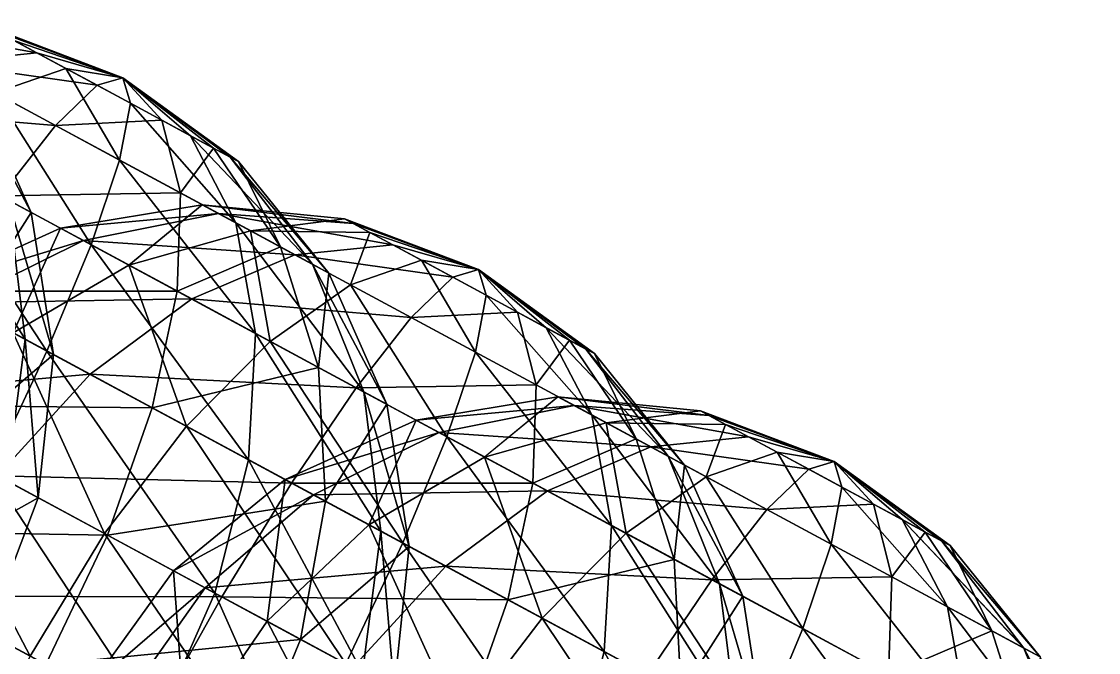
# Model space of a CAD drawing. Header units: metres. Extents: x -386 to 289, y -317 to 299.
# Drawn here: x -77.5 to -19.1, y -61.4 to -27.1 of the extents above; entities that cross this region are included whole.
import ezdxf

# ---------------------------------------------------------------- set-up
doc = ezdxf.new("R2010")
doc.units = ezdxf.units.M

msp = doc.modelspace()

# ---------------------------------------------------------------- linework, layer by layer
for points in [[(-76.70713, -28.835394, -384.2814), (-82.01326, -29.377811, -390.01587), (-86.166016, -27.137102, -383.84964), (-86.16592, -27.137003, -383.84955)], [(-76.70713, -28.835394, -384.2814), (-86.166016, -27.137102, -383.84964), (-78.85676, -27.675518, -381.0895), (-78.85666, -27.675419, -381.08942)], [(-72.05476, -30.184135, -378.12753), (-78.85676, -27.675518, -381.0895), (-79.31386, -27.428877, -377.10397), (-79.31376, -27.428778, -377.10388)], [(-72.05476, -30.184135, -378.12753), (-79.31386, -27.428877, -377.10397), (-77.95596, -28.16156, -373.3927), (-77.955864, -28.16146, -373.3926)], [(-72.05476, -30.184135, -378.12753), (-76.70713, -28.835394, -384.2814), (-78.85676, -27.675518, -381.0895), (-78.85666, -27.675419, -381.08942)], [(-77.95596, -28.16156, -373.3927), (-78.999146, -31.004139, -364.26184), (-75.146904, -29.677244, -370.9501), (-75.146805, -29.677145, -370.95)], [(-72.05476, -30.184135, -378.12753), (-77.95596, -28.16156, -373.3927), (-75.146904, -29.677244, -370.9501), (-75.146805, -29.677145, -370.95)], [(-73.44097, -30.597717, -385.82434), (-82.01326, -29.377811, -390.01587), (-76.70713, -28.835394, -384.2814), (-76.70703, -28.835295, -384.2813)], [(-72.05476, -30.184135, -378.12753), (-73.44097, -30.597717, -385.82434), (-76.70713, -28.835394, -384.2814), (-76.70703, -28.835295, -384.2813)], [(-76.70713, -28.835394, -384.2814), (-76.70713, -28.835394, -384.2814), (-73.44097, -30.597717, -385.82434), (-73.44087, -30.597618, -385.82425)], [(-75.70352, -32.782356, -392.99664), (-87.61156, -31.774426, -394.9402), (-82.01326, -29.377811, -390.01587), (-82.01316, -29.377712, -390.01578)], [(-73.44097, -30.597717, -385.82434), (-75.70352, -32.782356, -392.99664), (-82.01326, -29.377811, -390.01587), (-82.01316, -29.377712, -390.01578)], [(-82.01326, -29.377811, -390.01587), (-82.01326, -29.377811, -390.01587), (-75.70352, -32.782356, -392.99664), (-75.70342, -32.782257, -392.99655)], [(-75.146904, -29.677244, -370.9501), (-78.999146, -31.004139, -364.26184), (-72.22313, -34.66028, -363.25842), (-72.22303, -34.66018, -363.25833)], [(-75.146904, -29.677244, -370.9501), (-72.22313, -34.66028, -363.25842), (-71.63938, -31.569801, -370.43073), (-71.63928, -31.569702, -370.43063)], [(-72.05476, -30.184135, -378.12753), (-75.146904, -29.677244, -370.9501), (-71.63938, -31.569801, -370.43073), (-71.63928, -31.569702, -370.43063)], [(-81.0611, -29.891567, -204.1228), (-78.270485, -36.81459, -201.75262), (-77.02165, -37.488426, -212.64131), (-77.02155, -37.488327, -212.6412)], [(-81.0611, -29.891567, -204.1228), (-77.02165, -37.488426, -212.64131), (-80.17804, -30.368042, -211.82227), (-80.17794, -30.367943, -211.82216)], [(-80.17804, -30.368042, -211.82227), (-77.02165, -37.488426, -212.64131), (-80.7315, -35.486702, -222.7807), (-80.7314, -35.486603, -222.7806)], [(-72.05476, -30.184135, -378.12753), (-69.93344, -32.490273, -385.30493), (-73.44097, -30.597717, -385.82434), (-73.44087, -30.597618, -385.82425)], [(-72.05476, -30.184135, -378.12753), (-71.63938, -31.569801, -370.43073), (-68.37322, -33.332123, -371.97366), (-68.37312, -33.332024, -371.97357)], [(-72.05476, -30.184135, -378.12753), (-68.37322, -33.332123, -371.97366), (-66.2236, -34.492, -375.16556), (-66.2235, -34.4919, -375.16547)], [(-72.05476, -30.184135, -378.12753), (-66.2236, -34.492, -375.16556), (-65.766495, -34.73864, -379.1511), (-65.766396, -34.73854, -379.151)], [(-72.05476, -30.184135, -378.12753), (-65.766495, -34.73864, -379.1511), (-67.12439, -34.00596, -382.86237), (-67.12429, -34.00586, -382.86227)], [(-72.05476, -30.184135, -378.12753), (-67.12439, -34.00596, -382.86237), (-69.93344, -32.490273, -385.30493), (-69.93334, -32.490173, -385.30484)], [(-69.93344, -32.490273, -385.30493), (-75.70352, -32.782356, -392.99664), (-73.44097, -30.597717, -385.82434), (-73.44087, -30.597618, -385.82425)], [(-78.999146, -31.004139, -364.26184), (-83.34895, -34.0744, -358.5185), (-73.76622, -39.244965, -357.09946), (-73.76612, -39.244865, -357.09937)], [(-78.999146, -31.004139, -364.26184), (-73.76622, -39.244965, -357.09946), (-72.22313, -34.66028, -363.25842), (-72.22303, -34.66018, -363.25833)], [(-75.70352, -32.782356, -392.99664), (-78.68825, -36.58918, -399.1556), (-87.61156, -31.774426, -394.9402), (-87.61146, -31.774326, -394.9401)], [(-71.63938, -31.569801, -370.43073), (-72.22313, -34.66028, -363.25842), (-65.91339, -38.064827, -366.2392), (-65.91329, -38.064728, -366.2391)], [(-71.63938, -31.569801, -370.43073), (-65.91339, -38.064827, -366.2392), (-68.37322, -33.332123, -371.97366), (-68.37312, -33.332024, -371.97357)], [(-69.93344, -32.490273, -385.30493), (-68.927505, -36.4385, -391.99323), (-75.70352, -32.782356, -392.99664), (-75.70342, -32.782257, -392.99655)], [(-67.12439, -34.00596, -382.86237), (-68.927505, -36.4385, -391.99323), (-69.93344, -32.490273, -385.30493), (-69.93334, -32.490173, -385.30484)], [(-68.927505, -36.4385, -391.99323), (-78.68825, -36.58918, -399.1556), (-75.70352, -32.782356, -392.99664), (-75.70342, -32.782257, -392.99655)], [(-84.14337, -33.645752, -193.03226), (-84.53518, -40.494293, -189.25371), (-77.34239, -44.37531, -199.93393), (-77.34229, -44.37521, -199.93382)], [(-84.14337, -33.645752, -193.03226), (-77.34239, -44.37531, -199.93393), (-78.270485, -36.81459, -201.75262), (-78.270386, -36.81449, -201.75252)], [(-68.37322, -33.332123, -371.97366), (-65.91339, -38.064827, -366.2392), (-61.76064, -40.305534, -372.40543), (-61.76054, -40.305435, -372.40533)], [(-68.37322, -33.332123, -371.97366), (-61.76064, -40.305534, -372.40543), (-66.2236, -34.492, -375.16556), (-66.2235, -34.4919, -375.16547)], [(-83.34895, -34.0744, -358.5185), (-87.8999, -38.67879, -354.11145), (-76.1635, -45.01141, -352.3735), (-76.1634, -45.01131, -352.3734)], [(-83.34895, -34.0744, -358.5185), (-76.1635, -45.01141, -352.3735), (-73.76622, -39.244965, -357.09946), (-73.76612, -39.244865, -357.09937)], [(-67.12439, -34.00596, -382.86237), (-63.50084, -39.366573, -387.27454), (-68.927505, -36.4385, -391.99323), (-68.92741, -36.4384, -391.99313)], [(-65.766495, -34.73864, -379.1511), (-63.50084, -39.366573, -387.27454), (-67.12439, -34.00596, -382.86237), (-67.12429, -34.00586, -382.86227)], [(-72.22313, -34.66028, -363.25842), (-73.76622, -39.244965, -357.09946), (-64.84291, -44.059723, -361.31488), (-64.84281, -44.059624, -361.3148)], [(-72.22313, -34.66028, -363.25842), (-64.84291, -44.059723, -361.31488), (-65.91339, -38.064827, -366.2392), (-65.91329, -38.064728, -366.2391)], [(-66.2236, -34.492, -375.16556), (-61.76064, -40.305534, -372.40543), (-60.87758, -40.78201, -380.1049), (-60.87748, -40.78191, -380.1048)], [(-66.2236, -34.492, -375.16556), (-60.87758, -40.78201, -380.1049), (-65.766495, -34.73864, -379.1511), (-65.766396, -34.73854, -379.151)], [(-65.766495, -34.73864, -379.1511), (-60.87758, -40.78201, -380.1049), (-63.50084, -39.366573, -387.27454), (-63.50074, -39.366474, -387.27444)], [(-77.02165, -37.488426, -212.64131), (-80.356514, -42.74898, -225.68796), (-80.7315, -35.486702, -222.7807), (-80.7314, -35.486603, -222.7806)], [(-69.105515, -41.759747, -397.73657), (-82.19173, -41.758755, -403.88156), (-78.68825, -36.58918, -399.1556), (-78.68815, -36.58908, -399.15552)], [(-68.927505, -36.4385, -391.99323), (-69.105515, -41.759747, -397.73657), (-78.68825, -36.58918, -399.1556), (-78.68815, -36.58908, -399.15552)], [(-63.50084, -39.366573, -387.27454), (-69.105515, -41.759747, -397.73657), (-68.927505, -36.4385, -391.99323), (-68.92741, -36.4384, -391.99313)], [(-78.270485, -36.81459, -201.75262), (-77.34239, -44.37531, -199.93393), (-75.8129, -45.200584, -213.26979), (-75.8128, -45.200485, -213.26968)], [(-78.270485, -36.81459, -201.75262), (-75.8129, -45.200584, -213.26979), (-77.02165, -37.488426, -212.64131), (-77.02155, -37.488327, -212.6412)], [(-66.865555, -37.55107, -552.13226), (-75.432816, -38.34572, -543.6138), (-67.74861, -37.074596, -544.4328), (-67.74851, -37.074497, -544.4327)], [(-67.74861, -37.074596, -544.4328), (-75.432816, -38.34572, -543.6138), (-71.72296, -40.347443, -533.47437), (-71.72286, -40.347343, -533.47424)], [(-67.74861, -37.074596, -544.4328), (-71.72296, -40.347443, -533.47437), (-65.12536, -38.490032, -537.2632), (-65.12526, -38.489933, -537.26306)], [(-59.556293, -38.089485, -549.37213), (-66.865555, -37.55107, -552.13226), (-67.74861, -37.074596, -544.4328), (-67.74851, -37.074497, -544.4327)], [(-59.556293, -38.089485, -549.37213), (-67.74861, -37.074596, -544.4328), (-60.013397, -37.842842, -545.3866), (-60.013298, -37.842743, -545.3865)], [(-60.013397, -37.842842, -545.3866), (-67.74861, -37.074596, -544.4328), (-65.12536, -38.490032, -537.2632), (-65.12526, -38.489933, -537.26306)], [(-77.02165, -37.488426, -212.64131), (-75.8129, -45.200584, -213.26979), (-80.356514, -42.74898, -225.68796), (-80.356415, -42.748882, -225.68785)], [(-66.865555, -37.55107, -552.13226), (-74.18398, -39.019554, -554.50244), (-75.432816, -38.34572, -543.6138), (-75.43272, -38.34562, -543.61365)], [(-62.7128, -39.79178, -558.2985), (-74.18398, -39.019554, -554.50244), (-66.865555, -37.55107, -552.13226), (-66.865456, -37.550972, -552.13214)], [(-57.40667, -39.24936, -552.564), (-62.7128, -39.79178, -558.2985), (-66.865555, -37.55107, -552.13226), (-66.865456, -37.550972, -552.13214)], [(-57.40667, -39.24936, -552.564), (-66.865555, -37.55107, -552.13226), (-59.556293, -38.089485, -549.37213), (-59.556194, -38.089386, -549.372)], [(-60.013397, -37.842842, -545.3866), (-65.12536, -38.490032, -537.2632), (-58.655502, -38.575527, -541.6753), (-58.655403, -38.575428, -541.6752)], [(-52.754303, -40.598103, -546.41016), (-59.556293, -38.089485, -549.37213), (-60.013397, -37.842842, -545.3866), (-60.013298, -37.842743, -545.3865)], [(-52.754303, -40.598103, -546.41016), (-60.013397, -37.842842, -545.3866), (-58.655502, -38.575527, -541.6753), (-58.655403, -38.575428, -541.6752)], [(-74.18398, -39.019554, -554.50244), (-82.54233, -41.56958, -542.9853), (-75.432816, -38.34572, -543.6138), (-75.43272, -38.34562, -543.61365)], [(-75.432816, -38.34572, -543.6138), (-82.54233, -41.56958, -542.9853), (-77.99871, -44.021183, -530.5671), (-77.99861, -44.021084, -530.56696)], [(-75.432816, -38.34572, -543.6138), (-77.99871, -44.021183, -530.5671), (-71.72296, -40.347443, -533.47437), (-71.72286, -40.347343, -533.47424)], [(-65.12536, -38.490032, -537.2632), (-71.72296, -40.347443, -533.47437), (-64.04849, -44.48837, -526.8011), (-64.04839, -44.48827, -526.80096)], [(-65.91339, -38.064827, -366.2392), (-64.84291, -44.059723, -361.31488), (-58.970024, -47.228558, -370.03525), (-58.969925, -47.22846, -370.03516)], [(-65.91339, -38.064827, -366.2392), (-58.970024, -47.228558, -370.03525), (-61.76064, -40.305534, -372.40543), (-61.76054, -40.305435, -372.40533)], [(-65.12536, -38.490032, -537.2632), (-64.04849, -44.48837, -526.8011), (-59.698685, -41.418106, -532.54443), (-59.698586, -41.418007, -532.5443)], [(-58.655502, -38.575527, -541.6753), (-65.12536, -38.490032, -537.2632), (-59.698685, -41.418106, -532.54443), (-59.698586, -41.418007, -532.5443)], [(-52.754303, -40.598103, -546.41016), (-57.40667, -39.24936, -552.564), (-59.556293, -38.089485, -549.37213), (-59.556194, -38.089386, -549.372)], [(-87.8999, -38.67879, -354.11145), (-79.251595, -51.56665, -349.40265), (-76.1635, -45.01141, -352.3735), (-76.1634, -45.01131, -352.3734)], [(-74.18398, -39.019554, -554.50244), (-81.012825, -42.39485, -556.32117), (-82.54233, -41.56958, -542.9853), (-82.54223, -41.56948, -542.98517)], [(-68.3111, -42.188393, -563.2228), (-81.012825, -42.39485, -556.32117), (-74.18398, -39.019554, -554.50244), (-74.18388, -39.019455, -554.5023)], [(-62.7128, -39.79178, -558.2985), (-68.3111, -42.188393, -563.2228), (-74.18398, -39.019554, -554.50244), (-74.18388, -39.019455, -554.5023)], [(-58.655502, -38.575527, -541.6753), (-59.698685, -41.418106, -532.54443), (-55.846447, -40.09121, -539.2327), (-55.846348, -40.09111, -539.2326)], [(-52.754303, -40.598103, -546.41016), (-58.655502, -38.575527, -541.6753), (-55.846447, -40.09121, -539.2327), (-55.846348, -40.09111, -539.2326)], [(-73.76622, -39.244965, -357.09946), (-76.1635, -45.01141, -352.3735), (-65.23472, -50.90826, -357.53632), (-65.23462, -50.90816, -357.53622)], [(-73.76622, -39.244965, -357.09946), (-65.23472, -50.90826, -357.53632), (-64.84291, -44.059723, -361.31488), (-64.84281, -44.059624, -361.3148)], [(-63.50084, -39.366573, -387.27454), (-61.431038, -45.900665, -391.06332), (-69.105515, -41.759747, -397.73657), (-69.105415, -41.759647, -397.73648)], [(-60.87758, -40.78201, -380.1049), (-61.431038, -45.900665, -391.06332), (-63.50084, -39.366573, -387.27454), (-63.50074, -39.366474, -387.27444)], [(-54.14051, -41.011684, -554.107), (-62.7128, -39.79178, -558.2985), (-57.40667, -39.24936, -552.564), (-57.40657, -39.24926, -552.5639)], [(-52.754303, -40.598103, -546.41016), (-54.14051, -41.011684, -554.107), (-57.40667, -39.24936, -552.564), (-57.40657, -39.24926, -552.5639)], [(-57.40667, -39.24936, -552.564), (-57.40667, -39.24936, -552.564), (-54.14051, -41.011684, -554.107), (-54.14041, -41.011585, -554.1069)], [(-56.403065, -43.196327, -561.27924), (-68.3111, -42.188393, -563.2228), (-62.7128, -39.79178, -558.2985), (-62.7127, -39.79168, -558.2984)], [(-54.14051, -41.011684, -554.107), (-56.403065, -43.196327, -561.27924), (-62.7128, -39.79178, -558.2985), (-62.7127, -39.79168, -558.2984)], [(-62.7128, -39.79178, -558.2985), (-62.7128, -39.79178, -558.2985), (-56.403065, -43.196327, -561.27924), (-56.402966, -43.196228, -561.2791)], [(-61.76064, -40.305534, -372.40543), (-58.970024, -47.228558, -370.03525), (-57.721195, -47.902393, -380.92395), (-57.721096, -47.902294, -380.92386)], [(-61.76064, -40.305534, -372.40543), (-57.721195, -47.902393, -380.92395), (-60.87758, -40.78201, -380.1049), (-60.87748, -40.78191, -380.1048)], [(-55.846447, -40.09121, -539.2327), (-59.698685, -41.418106, -532.54443), (-52.92267, -45.07425, -531.5411), (-52.92257, -45.07415, -531.54095)], [(-55.846447, -40.09121, -539.2327), (-52.92267, -45.07425, -531.5411), (-52.33892, -41.98377, -538.7133), (-52.33882, -41.98367, -538.7132)], [(-52.754303, -40.598103, -546.41016), (-55.846447, -40.09121, -539.2327), (-52.33892, -41.98377, -538.7133), (-52.33882, -41.98367, -538.7132)], [(-84.53518, -40.494293, -189.25371), (-78.34009, -52.05848, -198.79065), (-77.34239, -44.37531, -199.93393), (-77.34229, -44.37521, -199.93382)], [(-71.72296, -40.347443, -533.47437), (-77.99871, -44.021183, -530.5671), (-68.59944, -49.09276, -522.39404), (-68.59934, -49.09266, -522.3939)], [(-71.72296, -40.347443, -533.47437), (-68.59944, -49.09276, -522.39404), (-64.04849, -44.48837, -526.8011), (-64.04839, -44.48827, -526.80096)], [(-60.87758, -40.78201, -380.1049), (-57.721195, -47.902393, -380.92395), (-61.431038, -45.900665, -391.06332), (-61.43094, -45.900566, -391.06323)], [(-52.754303, -40.598103, -546.41016), (-50.632984, -42.904243, -553.5876), (-54.14051, -41.011684, -554.107), (-54.14041, -41.011585, -554.1069)], [(-52.754303, -40.598103, -546.41016), (-52.33892, -41.98377, -538.7133), (-49.07276, -43.746094, -540.2563), (-49.072662, -43.745995, -540.25616)], [(-52.754303, -40.598103, -546.41016), (-49.07276, -43.746094, -540.2563), (-46.923138, -44.905968, -543.4482), (-46.92304, -44.90587, -543.44806)], [(-52.754303, -40.598103, -546.41016), (-46.923138, -44.905968, -543.4482), (-46.466034, -45.15261, -547.4337), (-46.465935, -45.15251, -547.4336)], [(-52.754303, -40.598103, -546.41016), (-46.466034, -45.15261, -547.4337), (-47.82393, -44.419926, -551.14496), (-47.82383, -44.419827, -551.14484)], [(-52.754303, -40.598103, -546.41016), (-47.82393, -44.419926, -551.14496), (-50.632984, -42.904243, -553.5876), (-50.632885, -42.904144, -553.58746)], [(-59.698685, -41.418106, -532.54443), (-64.04849, -44.48837, -526.8011), (-54.46576, -49.658928, -525.3821), (-54.46566, -49.65883, -525.38196)], [(-59.698685, -41.418106, -532.54443), (-54.46576, -49.658928, -525.3821), (-52.92267, -45.07425, -531.5411), (-52.92257, -45.07415, -531.54095)], [(-50.632984, -42.904243, -553.5876), (-56.403065, -43.196327, -561.27924), (-54.14051, -41.011684, -554.107), (-54.14041, -41.011585, -554.1069)], [(-70.45532, -48.091377, -402.14362), (-85.975204, -47.93879, -406.85242), (-82.19173, -41.758755, -403.88156), (-82.19163, -41.758656, -403.88147)], [(-69.105515, -41.759747, -397.73657), (-70.45532, -48.091377, -402.14362), (-82.19173, -41.758755, -403.88156), (-82.19163, -41.758656, -403.88147)], [(-61.431038, -45.900665, -391.06332), (-70.45532, -48.091377, -402.14362), (-69.105515, -41.759747, -397.73657), (-69.105415, -41.759647, -397.73648)], [(-52.33892, -41.98377, -538.7133), (-52.92267, -45.07425, -531.5411), (-46.612934, -48.478794, -534.5218), (-46.612835, -48.478695, -534.52167)], [(-52.33892, -41.98377, -538.7133), (-46.612934, -48.478794, -534.5218), (-49.07276, -43.746094, -540.2563), (-49.072662, -43.745995, -540.25616)], [(-73.82004, -46.27587, -567.00134), (-86.88673, -47.44696, -557.4644), (-81.012825, -42.39485, -556.32117), (-81.012726, -42.394753, -556.32104)], [(-68.3111, -42.188393, -563.2228), (-73.82004, -46.27587, -567.00134), (-81.012825, -42.39485, -556.32117), (-81.012726, -42.394753, -556.32104)], [(-59.387783, -47.00315, -567.43823), (-73.82004, -46.27587, -567.00134), (-68.3111, -42.188393, -563.2228), (-68.311, -42.188293, -563.22266)], [(-56.403065, -43.196327, -561.27924), (-59.387783, -47.00315, -567.43823), (-68.3111, -42.188393, -563.2228), (-68.311, -42.188293, -563.22266)], [(-68.3111, -42.188393, -563.2228), (-68.3111, -42.188393, -563.2228), (-59.387783, -47.00315, -567.43823), (-59.387684, -47.00305, -567.4381)], [(-75.8129, -45.200584, -213.26979), (-81.70189, -50.244545, -227.51553), (-80.356514, -42.74898, -225.68796), (-80.356415, -42.748882, -225.68785)], [(-49.62705, -46.852467, -560.2759), (-59.387783, -47.00315, -567.43823), (-56.403065, -43.196327, -561.27924), (-56.402966, -43.196228, -561.2791)], [(-50.632984, -42.904243, -553.5876), (-49.62705, -46.852467, -560.2759), (-56.403065, -43.196327, -561.27924), (-56.402966, -43.196228, -561.2791)], [(-47.82393, -44.419926, -551.14496), (-49.62705, -46.852467, -560.2759), (-50.632984, -42.904243, -553.5876), (-50.632885, -42.904144, -553.58746)], [(-49.07276, -43.746094, -540.2563), (-46.612934, -48.478794, -534.5218), (-42.46018, -50.7195, -540.68805), (-42.46008, -50.719402, -540.6879)], [(-49.07276, -43.746094, -540.2563), (-42.46018, -50.7195, -540.68805), (-46.923138, -44.905968, -543.4482), (-46.92304, -44.90587, -543.44806)], [(-77.99871, -44.021183, -530.5671), (-83.52492, -49.260895, -528.7395), (-73.04139, -54.9175, -519.6237), (-73.04129, -54.9174, -519.6236)], [(-77.34239, -44.37531, -199.93393), (-78.34009, -52.05848, -198.79065), (-76.63415, -52.978954, -213.66487), (-76.63405, -52.978855, -213.66476)], [(-77.99871, -44.021183, -530.5671), (-73.04139, -54.9175, -519.6237), (-68.59944, -49.09276, -522.39404), (-68.59934, -49.09266, -522.3939)], [(-77.34239, -44.37531, -199.93393), (-76.63415, -52.978954, -213.66487), (-75.8129, -45.200584, -213.26979), (-75.8128, -45.200485, -213.26968)], [(-64.84291, -44.059723, -361.31488), (-65.23472, -50.90826, -357.53632), (-58.041935, -54.789276, -368.21655), (-58.041836, -54.789177, -368.21646)], [(-64.84291, -44.059723, -361.31488), (-58.041935, -54.789276, -368.21655), (-58.970024, -47.228558, -370.03525), (-58.969925, -47.22846, -370.03516)], [(-64.04849, -44.48837, -526.8011), (-68.59944, -49.09276, -522.39404), (-56.863037, -55.425377, -520.6561), (-56.862938, -55.425278, -520.656)], [(-64.04849, -44.48837, -526.8011), (-56.863037, -55.425377, -520.6561), (-54.46576, -49.658928, -525.3821), (-54.46566, -49.65883, -525.38196)], [(-47.82393, -44.419926, -551.14496), (-44.20038, -49.78054, -555.5571), (-49.62705, -46.852467, -560.2759), (-49.62695, -46.852367, -560.27576)], [(-46.466034, -45.15261, -547.4337), (-44.20038, -49.78054, -555.5571), (-47.82393, -44.419926, -551.14496), (-47.82383, -44.419827, -551.14484)], [(-46.923138, -44.905968, -543.4482), (-42.46018, -50.7195, -540.68805), (-41.577118, -51.195976, -548.3875), (-41.57702, -51.195877, -548.3874)], [(-46.923138, -44.905968, -543.4482), (-41.577118, -51.195976, -548.3875), (-46.466034, -45.15261, -547.4337), (-46.465935, -45.15251, -547.4336)], [(-75.8129, -45.200584, -213.26979), (-76.63415, -52.978954, -213.66487), (-81.70189, -50.244545, -227.51553), (-81.70179, -50.244446, -227.51543)], [(-76.1635, -45.01141, -352.3735), (-79.251595, -51.56665, -349.40265), (-67.06213, -58.143734, -355.16104), (-67.062035, -58.143635, -355.16095)], [(-76.1635, -45.01141, -352.3735), (-67.06213, -58.143734, -355.16104), (-65.23472, -50.90826, -357.53632), (-65.23462, -50.90816, -357.53622)], [(-52.92267, -45.07425, -531.5411), (-54.46576, -49.658928, -525.3821), (-45.54245, -54.473686, -529.59753), (-45.54235, -54.473587, -529.5974)], [(-52.92267, -45.07425, -531.5411), (-45.54245, -54.473686, -529.59753), (-46.612934, -48.478794, -534.5218), (-46.612835, -48.478695, -534.52167)], [(-46.466034, -45.15261, -547.4337), (-41.577118, -51.195976, -548.3875), (-44.20038, -49.78054, -555.5571), (-44.20028, -49.78044, -555.557)], [(-61.431038, -45.900665, -391.06332), (-61.056053, -53.16295, -393.97058), (-70.45532, -48.091377, -402.14362), (-70.45522, -48.091278, -402.14352)], [(-57.721195, -47.902393, -380.92395), (-61.056053, -53.16295, -393.97058), (-61.431038, -45.900665, -391.06332), (-61.43094, -45.900566, -391.06323)], [(-73.82004, -46.27587, -567.00134), (-78.86421, -51.775673, -569.37665), (-86.88673, -47.44696, -557.4644), (-86.88663, -47.44686, -557.4643)], [(-62.891262, -52.17272, -572.1642), (-78.86421, -51.775673, -569.37665), (-73.82004, -46.27587, -567.00134), (-73.81994, -46.275772, -567.0012)], [(-59.387783, -47.00315, -567.43823), (-62.891262, -52.17272, -572.1642), (-73.82004, -46.27587, -567.00134), (-73.81994, -46.275772, -567.0012)], [(-73.82004, -46.27587, -567.00134), (-73.82004, -46.27587, -567.00134), (-62.891262, -52.17272, -572.1642), (-62.891163, -52.172623, -572.16406)], [(-49.805054, -52.173714, -566.0192), (-62.891262, -52.17272, -572.1642), (-59.387783, -47.00315, -567.43823), (-59.387684, -47.00305, -567.4381)], [(-49.62705, -46.852467, -560.2759), (-49.805054, -52.173714, -566.0192), (-59.387783, -47.00315, -567.43823), (-59.387684, -47.00305, -567.4381)], [(-58.970024, -47.228558, -370.03525), (-58.041935, -54.789276, -368.21655), (-56.512436, -55.61455, -381.55243), (-56.512337, -55.614452, -381.55234)], [(-58.970024, -47.228558, -370.03525), (-56.512436, -55.61455, -381.55243), (-57.721195, -47.902393, -380.92395), (-57.721096, -47.902294, -380.92386)], [(-44.20038, -49.78054, -555.5571), (-49.805054, -52.173714, -566.0192), (-49.62705, -46.852467, -560.2759), (-49.62695, -46.852367, -560.27576)], [(-57.721195, -47.902393, -380.92395), (-56.512436, -55.61455, -381.55243), (-61.056053, -53.16295, -393.97058), (-61.055954, -53.16285, -393.9705)], [(-47.565094, -47.965042, -720.41486), (-56.13235, -48.75969, -711.89636), (-48.448154, -47.488567, -712.7154), (-48.448055, -47.48847, -712.7153)], [(-48.448154, -47.488567, -712.7154), (-56.13235, -48.75969, -711.89636), (-52.422504, -50.761414, -701.75696), (-52.422405, -50.761314, -701.75684)], [(-48.448154, -47.488567, -712.7154), (-52.422504, -50.761414, -701.75696), (-45.824894, -48.904003, -705.5458), (-45.824795, -48.903904, -705.54565)], [(-40.255833, -48.503456, -717.6547), (-47.565094, -47.965042, -720.41486), (-48.448154, -47.488567, -712.7154), (-48.448055, -47.48847, -712.7153)], [(-40.255833, -48.503456, -717.6547), (-48.448154, -47.488567, -712.7154), (-40.712936, -48.256813, -713.6692), (-40.712837, -48.256714, -713.66907)], [(-40.712936, -48.256813, -713.6692), (-48.448154, -47.488567, -712.7154), (-45.824894, -48.904003, -705.5458), (-45.824795, -48.903904, -705.54565)], [(-72.88496, -55.001907, -404.914), (-89.78085, -54.70811, -407.86572), (-85.975204, -47.93879, -406.85242), (-85.975105, -47.93869, -406.85233)], [(-70.45532, -48.091377, -402.14362), (-72.88496, -55.001907, -404.914), (-85.975204, -47.93879, -406.85242), (-85.975105, -47.93869, -406.85233)], [(-61.056053, -53.16295, -393.97058), (-72.88496, -55.001907, -404.914), (-70.45532, -48.091377, -402.14362), (-70.45522, -48.091278, -402.14352)], [(-47.565094, -47.965042, -720.41486), (-54.88352, -49.433525, -722.78503), (-56.13235, -48.75969, -711.89636), (-56.13225, -48.75959, -711.89624)], [(-43.41234, -50.20575, -726.5811), (-54.88352, -49.433525, -722.78503), (-47.565094, -47.965042, -720.41486), (-47.564995, -47.964943, -720.41473)], [(-38.10621, -49.66333, -720.8466), (-43.41234, -50.20575, -726.5811), (-47.565094, -47.965042, -720.41486), (-47.564995, -47.964943, -720.41473)], [(-38.10621, -49.66333, -720.8466), (-47.565094, -47.965042, -720.41486), (-40.255833, -48.503456, -717.6547), (-40.255733, -48.503357, -717.6546)], [(-46.612934, -48.478794, -534.5218), (-45.54245, -54.473686, -529.59753), (-39.669563, -57.642525, -538.3179), (-39.669464, -57.642426, -538.31775)], [(-46.612934, -48.478794, -534.5218), (-39.669563, -57.642525, -538.3179), (-42.46018, -50.7195, -540.68805), (-42.46008, -50.719402, -540.6879)], [(-40.712936, -48.256813, -713.6692), (-45.824894, -48.904003, -705.5458), (-39.35504, -48.9895, -709.9579), (-39.354942, -48.9894, -709.95776)], [(-33.453842, -51.012074, -714.69275), (-40.255833, -48.503456, -717.6547), (-40.712936, -48.256813, -713.6692), (-40.712837, -48.256714, -713.66907)], [(-33.453842, -51.012074, -714.69275), (-40.712936, -48.256813, -713.6692), (-39.35504, -48.9895, -709.9579), (-39.354942, -48.9894, -709.95776)], [(-54.88352, -49.433525, -722.78503), (-63.241867, -51.98355, -711.2679), (-56.13235, -48.75969, -711.89636), (-56.13225, -48.75959, -711.89624)], [(-56.13235, -48.75969, -711.89636), (-63.241867, -51.98355, -711.2679), (-58.69825, -54.435154, -698.8497), (-58.69815, -54.435055, -698.84955)], [(-56.13235, -48.75969, -711.89636), (-58.69825, -54.435154, -698.8497), (-52.422504, -50.761414, -701.75696), (-52.422405, -50.761314, -701.75684)], [(-45.824894, -48.904003, -705.5458), (-52.422504, -50.761414, -701.75696), (-44.748028, -54.90234, -695.0837), (-44.74793, -54.90224, -695.08356)], [(-45.824894, -48.904003, -705.5458), (-44.748028, -54.90234, -695.0837), (-40.398224, -51.832077, -700.827), (-40.398125, -51.831978, -700.8269)], [(-39.35504, -48.9895, -709.9579), (-45.824894, -48.904003, -705.5458), (-40.398224, -51.832077, -700.827), (-40.398125, -51.831978, -700.8269)], [(-39.35504, -48.9895, -709.9579), (-40.398224, -51.832077, -700.827), (-36.545986, -50.50518, -707.5153), (-36.545887, -50.50508, -707.5152)], [(-33.453842, -51.012074, -714.69275), (-38.10621, -49.66333, -720.8466), (-40.255833, -48.503456, -717.6547), (-40.255733, -48.503357, -717.6546)], [(-33.453842, -51.012074, -714.69275), (-39.35504, -48.9895, -709.9579), (-36.545986, -50.50518, -707.5153), (-36.545887, -50.50508, -707.5152)], [(-83.52492, -49.260895, -528.7395), (-87.92497, -55.70949, -528.11615), (-77.071625, -61.56564, -518.6788), (-77.071526, -61.56554, -518.67865)], [(-83.52492, -49.260895, -528.7395), (-77.071625, -61.56564, -518.6788), (-73.04139, -54.9175, -519.6237), (-73.04129, -54.9174, -519.6236)], [(-68.59944, -49.09276, -522.39404), (-73.04139, -54.9175, -519.6237), (-59.951138, -61.980618, -517.68524), (-59.95104, -61.98052, -517.6851)], [(-68.59944, -49.09276, -522.39404), (-59.951138, -61.980618, -517.68524), (-56.863037, -55.425377, -520.6561), (-56.862938, -55.425278, -520.656)], [(-54.88352, -49.433525, -722.78503), (-61.712368, -52.808823, -724.60376), (-63.241867, -51.98355, -711.2679), (-63.241768, -51.98345, -711.26776)], [(-49.01063, -52.602364, -731.5054), (-61.712368, -52.808823, -724.60376), (-54.88352, -49.433525, -722.78503), (-54.88342, -49.433426, -722.7849)], [(-43.41234, -50.20575, -726.5811), (-49.01063, -52.602364, -731.5054), (-54.88352, -49.433525, -722.78503), (-54.88342, -49.433426, -722.7849)], [(-54.46576, -49.658928, -525.3821), (-56.863037, -55.425377, -520.6561), (-45.934258, -61.322227, -525.819), (-45.93416, -61.32213, -525.81885)], [(-54.46576, -49.658928, -525.3821), (-45.934258, -61.322227, -525.819), (-45.54245, -54.473686, -529.59753), (-45.54235, -54.473587, -529.5974)], [(-44.20038, -49.78054, -555.5571), (-42.130577, -56.314636, -559.34595), (-49.805054, -52.173714, -566.0192), (-49.804955, -52.173615, -566.0191)], [(-37.102604, -53.6103, -729.5618), (-49.01063, -52.602364, -731.5054), (-43.41234, -50.20575, -726.5811), (-43.41224, -50.20565, -726.581)], [(-41.577118, -51.195976, -548.3875), (-42.130577, -56.314636, -559.34595), (-44.20038, -49.78054, -555.5571), (-44.20028, -49.78044, -555.557)], [(-34.84005, -51.425655, -722.3896), (-43.41234, -50.20575, -726.5811), (-38.10621, -49.66333, -720.8466), (-38.10611, -49.66323, -720.8465)], [(-34.84005, -51.425655, -722.3896), (-37.102604, -53.6103, -729.5618), (-43.41234, -50.20575, -726.5811), (-43.41224, -50.20565, -726.581)], [(-43.41234, -50.20575, -726.5811), (-43.41234, -50.20575, -726.5811), (-37.102604, -53.6103, -729.5618), (-37.102505, -53.6102, -729.5617)], [(-33.453842, -51.012074, -714.69275), (-34.84005, -51.425655, -722.3896), (-38.10621, -49.66333, -720.8466), (-38.10611, -49.66323, -720.8465)], [(-38.10621, -49.66333, -720.8466), (-38.10621, -49.66333, -720.8466), (-34.84005, -51.425655, -722.3896), (-34.83995, -51.425556, -722.38947)], [(-76.63415, -52.978954, -213.66487), (-84.67595, -57.462574, -228.13889), (-81.70189, -50.244545, -227.51553), (-81.70179, -50.244446, -227.51543)], [(-52.422504, -50.761414, -701.75696), (-58.69825, -54.435154, -698.8497), (-49.298977, -59.50673, -690.67664), (-49.298878, -59.50663, -690.6765)], [(-52.422504, -50.761414, -701.75696), (-49.298977, -59.50673, -690.67664), (-44.748028, -54.90234, -695.0837), (-44.74793, -54.90224, -695.08356)], [(-42.46018, -50.7195, -540.68805), (-39.669563, -57.642525, -538.3179), (-38.420734, -58.31636, -549.20654), (-38.420635, -58.31626, -549.2064)], [(-42.46018, -50.7195, -540.68805), (-38.420734, -58.31636, -549.20654), (-41.577118, -51.195976, -548.3875), (-41.57702, -51.195877, -548.3874)], [(-36.545986, -50.50518, -707.5153), (-40.398224, -51.832077, -700.827), (-33.622208, -55.48822, -699.82367), (-33.62211, -55.48812, -699.82355)], [(-36.545986, -50.50518, -707.5153), (-33.622208, -55.48822, -699.82367), (-33.03846, -52.39774, -706.9959), (-33.03836, -52.39764, -706.9958)], [(-33.453842, -51.012074, -714.69275), (-36.545986, -50.50518, -707.5153), (-33.03846, -52.39774, -706.9959), (-33.03836, -52.39764, -706.9958)], [(-65.23472, -50.90826, -357.53632), (-67.06213, -58.143734, -355.16104), (-59.039623, -62.472446, -367.07327), (-59.039524, -62.472347, -367.07318)], [(-65.23472, -50.90826, -357.53632), (-59.039623, -62.472446, -367.07327), (-58.041935, -54.789276, -368.21655), (-58.041836, -54.789177, -368.21646)], [(-41.577118, -51.195976, -548.3875), (-38.420734, -58.31636, -549.20654), (-42.130577, -56.314636, -559.34595), (-42.130478, -56.314537, -559.3458)], [(-33.453842, -51.012074, -714.69275), (-31.332523, -53.318214, -721.8702), (-34.84005, -51.425655, -722.3896), (-34.83995, -51.425556, -722.38947)], [(-33.453842, -51.012074, -714.69275), (-33.03846, -52.39774, -706.9959), (-29.772303, -54.160065, -708.5389), (-29.772203, -54.159966, -708.53876)], [(-33.453842, -51.012074, -714.69275), (-29.772303, -54.160065, -708.5389), (-27.622677, -55.31994, -711.7308), (-27.622578, -55.31984, -711.73065)], [(-33.453842, -51.012074, -714.69275), (-27.622677, -55.31994, -711.7308), (-27.165573, -55.56658, -715.7163), (-27.165474, -55.566483, -715.7162)], [(-33.453842, -51.012074, -714.69275), (-27.165573, -55.56658, -715.7163), (-28.52347, -54.833897, -719.42755), (-28.52337, -54.833797, -719.4274)], [(-33.453842, -51.012074, -714.69275), (-28.52347, -54.833897, -719.42755), (-31.332523, -53.318214, -721.8702), (-31.332424, -53.318115, -721.87006)], [(-66.67474, -58.352757, -575.1351), (-83.09986, -58.31298, -570.1868), (-78.86421, -51.775673, -569.37665), (-78.86411, -51.775574, -569.3765)], [(-79.251595, -51.56665, -349.40265), (-82.82006, -58.463955, -348.38934), (-70.2006, -65.27305, -354.35086), (-70.2005, -65.27295, -354.35077)], [(-79.251595, -51.56665, -349.40265), (-70.2006, -65.27305, -354.35086), (-67.06213, -58.143734, -355.16104), (-67.062035, -58.143635, -355.16095)], [(-62.891262, -52.17272, -572.1642), (-66.67474, -58.352757, -575.1351), (-78.86421, -51.775673, -569.37665), (-78.86411, -51.775574, -569.3765)], [(-78.86421, -51.775673, -569.37665), (-78.86421, -51.775673, -569.37665), (-66.67474, -58.352757, -575.1351), (-66.674644, -58.352657, -575.13495)], [(-61.712368, -52.808823, -724.60376), (-69.292206, -56.940456, -710.8728), (-63.241867, -51.98355, -711.2679), (-63.241768, -51.98345, -711.26776)], [(-63.241867, -51.98355, -711.2679), (-69.292206, -56.940456, -710.8728), (-64.22446, -59.674866, -697.0221), (-64.22436, -59.674767, -697.022)], [(-63.241867, -51.98355, -711.2679), (-64.22446, -59.674866, -697.0221), (-58.69825, -54.435154, -698.8497), (-58.69815, -54.435055, -698.84955)], [(-40.398224, -51.832077, -700.827), (-44.748028, -54.90234, -695.0837), (-35.1653, -60.0729, -693.6647), (-35.1652, -60.0728, -693.66455)], [(-40.398224, -51.832077, -700.827), (-35.1653, -60.0729, -693.6647), (-33.622208, -55.48822, -699.82367), (-33.62211, -55.48812, -699.82355)], [(-31.332523, -53.318214, -721.8702), (-37.102604, -53.6103, -729.5618), (-34.84005, -51.425655, -722.3896), (-34.83995, -51.425556, -722.38947)], [(-78.34009, -52.05848, -198.79065), (-79.42943, -60.29344, -213.79962), (-76.63415, -52.978954, -213.66487), (-76.63405, -52.978855, -213.66476)], [(-51.15486, -58.505344, -570.4263), (-66.67474, -58.352757, -575.1351), (-62.891262, -52.17272, -572.1642), (-62.891163, -52.172623, -572.16406)], [(-49.805054, -52.173714, -566.0192), (-51.15486, -58.505344, -570.4263), (-62.891262, -52.17272, -572.1642), (-62.891163, -52.172623, -572.16406)], [(-42.130577, -56.314636, -559.34595), (-51.15486, -58.505344, -570.4263), (-49.805054, -52.173714, -566.0192), (-49.804955, -52.173615, -566.0191)], [(-33.03846, -52.39774, -706.9959), (-33.622208, -55.48822, -699.82367), (-27.312473, -58.892765, -702.8044), (-27.312374, -58.892666, -702.80426)], [(-33.03846, -52.39774, -706.9959), (-27.312473, -58.892765, -702.8044), (-29.772303, -54.160065, -708.5389), (-29.772203, -54.159966, -708.53876)], [(-76.63415, -52.978954, -213.66487), (-79.42943, -60.29344, -213.79962), (-84.67595, -57.462574, -228.13889), (-84.67585, -57.462475, -228.13878)], [(-61.056053, -53.16295, -393.97058), (-62.40143, -60.658512, -395.79816), (-72.88496, -55.001907, -404.914), (-72.88486, -55.00181, -404.9139)], [(-61.712368, -52.808823, -724.60376), (-67.586266, -57.86093, -725.747), (-69.292206, -56.940456, -710.8728), (-69.29211, -56.940357, -710.8727)], [(-54.51958, -56.689842, -735.28394), (-67.586266, -57.86093, -725.747), (-61.712368, -52.808823, -724.60376), (-61.71227, -52.808723, -724.60364)], [(-56.512436, -55.61455, -381.55243), (-62.40143, -60.658512, -395.79816), (-61.056053, -53.16295, -393.97058), (-61.055954, -53.16285, -393.9705)], [(-49.01063, -52.602364, -731.5054), (-54.51958, -56.689842, -735.28394), (-61.712368, -52.808823, -724.60376), (-61.71227, -52.808723, -724.60364)], [(-40.087322, -57.41712, -735.7208), (-54.51958, -56.689842, -735.28394), (-49.01063, -52.602364, -731.5054), (-49.010532, -52.602264, -731.50525)], [(-37.102604, -53.6103, -729.5618), (-40.087322, -57.41712, -735.7208), (-49.01063, -52.602364, -731.5054), (-49.010532, -52.602264, -731.50525)], [(-49.01063, -52.602364, -731.5054), (-49.01063, -52.602364, -731.5054), (-40.087322, -57.41712, -735.7208), (-40.087223, -57.417023, -735.7207)], [(-30.326588, -57.266438, -728.5585), (-40.087322, -57.41712, -735.7208), (-37.102604, -53.6103, -729.5618), (-37.102505, -53.6102, -729.5617)], [(-31.332523, -53.318214, -721.8702), (-30.326588, -57.266438, -728.5585), (-37.102604, -53.6103, -729.5618), (-37.102505, -53.6102, -729.5617)], [(-28.52347, -54.833897, -719.42755), (-30.326588, -57.266438, -728.5585), (-31.332523, -53.318214, -721.8702), (-31.332424, -53.318115, -721.87006)], [(-29.772303, -54.160065, -708.5389), (-27.312473, -58.892765, -702.8044), (-23.159718, -61.133472, -708.97064), (-23.159618, -61.133373, -708.9705)], [(-29.772303, -54.160065, -708.5389), (-23.159718, -61.133472, -708.97064), (-27.622677, -55.31994, -711.7308), (-27.622578, -55.31984, -711.73065)], [(-76.22883, -62.020393, -405.85892), (-93.34932, -61.605415, -406.85242), (-89.78085, -54.70811, -407.86572), (-89.780754, -54.70801, -407.86563)], [(-72.88496, -55.001907, -404.914), (-76.22883, -62.020393, -405.85892), (-89.78085, -54.70811, -407.86572), (-89.780754, -54.70801, -407.86563)], [(-58.69825, -54.435154, -698.8497), (-64.22446, -59.674866, -697.0221), (-53.74093, -65.33147, -687.9063), (-53.74083, -65.33137, -687.9062)], [(-58.041935, -54.789276, -368.21655), (-59.039623, -62.472446, -367.07327), (-57.333687, -63.39292, -381.9475), (-57.333588, -63.392822, -381.94742)], [(-58.69825, -54.435154, -698.8497), (-53.74093, -65.33147, -687.9063), (-49.298977, -59.50673, -690.67664), (-49.298878, -59.50663, -690.6765)], [(-58.041935, -54.789276, -368.21655), (-57.333687, -63.39292, -381.9475), (-56.512436, -55.61455, -381.55243), (-56.512337, -55.614452, -381.55234)], [(-44.748028, -54.90234, -695.0837), (-49.298977, -59.50673, -690.67664), (-37.562576, -65.83935, -688.9387), (-37.562477, -65.83925, -688.9386)], [(-45.54245, -54.473686, -529.59753), (-45.934258, -61.322227, -525.819), (-38.741474, -65.20325, -536.49915), (-38.741375, -65.20315, -536.499)], [(-45.54245, -54.473686, -529.59753), (-38.741474, -65.20325, -536.49915), (-39.669563, -57.642525, -538.3179), (-39.669464, -57.642426, -538.31775)], [(-44.748028, -54.90234, -695.0837), (-37.562576, -65.83935, -688.9387), (-35.1653, -60.0729, -693.6647), (-35.1652, -60.0728, -693.66455)], [(-28.52347, -54.833897, -719.42755), (-24.899918, -60.19451, -723.8397), (-30.326588, -57.266438, -728.5585), (-30.326488, -57.26634, -728.55835)], [(-27.165573, -55.56658, -715.7163), (-24.899918, -60.19451, -723.8397), (-28.52347, -54.833897, -719.42755), (-28.52337, -54.833797, -719.4274)], [(-73.04139, -54.9175, -519.6237), (-77.071625, -61.56564, -518.6788), (-63.5196, -68.87792, -516.67194), (-63.5195, -68.87782, -516.6718)], [(-62.40143, -60.658512, -395.79816), (-76.22883, -62.020393, -405.85892), (-72.88496, -55.001907, -404.914), (-72.88486, -55.00181, -404.9139)], [(-73.04139, -54.9175, -519.6237), (-63.5196, -68.87792, -516.67194), (-59.951138, -61.980618, -517.68524), (-59.95104, -61.98052, -517.6851)], [(-56.863037, -55.425377, -520.6561), (-59.951138, -61.980618, -517.68524), (-47.76167, -68.5577, -523.44366), (-47.76157, -68.5576, -523.44354)], [(-56.863037, -55.425377, -520.6561), (-47.76167, -68.5577, -523.44366), (-45.934258, -61.322227, -525.819), (-45.93416, -61.32213, -525.81885)], [(-33.622208, -55.48822, -699.82367), (-35.1653, -60.0729, -693.6647), (-26.241987, -64.88766, -697.8801), (-26.241888, -64.88756, -697.88)], [(-33.622208, -55.48822, -699.82367), (-26.241987, -64.88766, -697.8801), (-27.312473, -58.892765, -702.8044), (-27.312374, -58.892666, -702.80426)], [(-27.622677, -55.31994, -711.7308), (-23.159718, -61.133472, -708.97064), (-22.276657, -61.609947, -716.6701), (-22.276558, -61.609848, -716.67)], [(-27.622677, -55.31994, -711.7308), (-22.276657, -61.609947, -716.6701), (-27.165573, -55.56658, -715.7163), (-27.165474, -55.566483, -715.7162)], [(-87.92497, -55.70949, -528.11615), (-80.415504, -68.58413, -519.6237), (-77.071625, -61.56564, -518.6788), (-77.071526, -61.56554, -518.67865)], [(-56.512436, -55.61455, -381.55243), (-57.333687, -63.39292, -381.9475), (-62.40143, -60.658512, -395.79816), (-62.40133, -60.658413, -395.79807)], [(-27.165573, -55.56658, -715.7163), (-22.276657, -61.609947, -716.6701), (-24.899918, -60.19451, -723.8397), (-24.899818, -60.194412, -723.8396)], [(-42.130577, -56.314636, -559.34595), (-41.755592, -63.576916, -562.25323), (-51.15486, -58.505344, -570.4263), (-51.154762, -58.505245, -570.42615)], [(-38.420734, -58.31636, -549.20654), (-41.755592, -63.576916, -562.25323), (-42.130577, -56.314636, -559.34595), (-42.130478, -56.314537, -559.3458)], [(-67.586266, -57.86093, -725.747), (-73.87103, -63.292595, -710.73804), (-69.292206, -56.940456, -710.8728), (-69.29211, -56.940357, -710.8727)], [(-69.292206, -56.940456, -710.8728), (-73.87103, -63.292595, -710.73804), (-68.62451, -66.12346, -696.39874), (-68.62441, -66.12336, -696.3986)], [(-69.292206, -56.940456, -710.8728), (-68.62451, -66.12346, -696.39874), (-64.22446, -59.674866, -697.0221), (-64.22436, -59.674767, -697.022)], [(-54.51958, -56.689842, -735.28394), (-59.56375, -62.189644, -737.65924), (-67.586266, -57.86093, -725.747), (-67.58617, -57.860832, -725.7469)], [(-43.5908, -62.586693, -740.4468), (-59.56375, -62.189644, -737.65924), (-54.51958, -56.689842, -735.28394), (-54.51948, -56.689743, -735.2838)], [(-40.087322, -57.41712, -735.7208), (-43.5908, -62.586693, -740.4468), (-54.51958, -56.689842, -735.28394), (-54.51948, -56.689743, -735.2838)], [(-54.51958, -56.689842, -735.28394), (-54.51958, -56.689842, -735.28394), (-43.5908, -62.586693, -740.4468), (-43.590702, -62.586594, -740.44666)], [(-30.504593, -62.587685, -734.3018), (-43.5908, -62.586693, -740.4468), (-40.087322, -57.41712, -735.7208), (-40.087223, -57.417023, -735.7207)], [(-30.326588, -57.266438, -728.5585), (-30.504593, -62.587685, -734.3018), (-40.087322, -57.41712, -735.7208), (-40.087223, -57.417023, -735.7207)], [(-39.669563, -57.642525, -538.3179), (-38.741474, -65.20325, -536.49915), (-37.211975, -66.02852, -549.835), (-37.211876, -66.02842, -549.8349)], [(-39.669563, -57.642525, -538.3179), (-37.211975, -66.02852, -549.835), (-38.420734, -58.31636, -549.20654), (-38.420635, -58.31626, -549.2064)], [(-24.899918, -60.19451, -723.8397), (-30.504593, -62.587685, -734.3018), (-30.326588, -57.266438, -728.5585), (-30.326488, -57.26634, -728.55835)], [(-70.48039, -65.12208, -576.1484), (-86.23833, -65.4423, -569.37665), (-83.09986, -58.31298, -570.1868), (-83.09976, -58.31288, -570.1867)], [(-66.67474, -58.352757, -575.1351), (-70.48039, -65.12208, -576.1484), (-83.09986, -58.31298, -570.1868), (-83.09976, -58.31288, -570.1867)], [(-83.09986, -58.31298, -570.1868), (-83.09986, -58.31298, -570.1868), (-70.48039, -65.12208, -576.1484), (-70.48029, -65.12198, -576.14825)], [(-67.586266, -57.86093, -725.747), (-72.10492, -64.24554, -726.13696), (-73.87103, -63.292595, -710.73804), (-73.87093, -63.292496, -710.7379)], [(-59.56375, -62.189644, -737.65924), (-72.10492, -64.24554, -726.13696), (-67.586266, -57.86093, -725.747), (-67.58617, -57.860832, -725.7469)], [(-53.584496, -65.41588, -573.1966), (-70.48039, -65.12208, -576.1484), (-66.67474, -58.352757, -575.1351), (-66.674644, -58.352657, -575.13495)], [(-67.06213, -58.143734, -355.16104), (-70.2006, -65.27305, -354.35086), (-61.895084, -69.75446, -366.68332), (-61.894985, -69.754364, -366.68323)], [(-67.06213, -58.143734, -355.16104), (-61.895084, -69.75446, -366.68332), (-59.039623, -62.472446, -367.07327), (-59.039524, -62.472347, -367.07318)], [(-51.15486, -58.505344, -570.4263), (-53.584496, -65.41588, -573.1966), (-66.67474, -58.352757, -575.1351), (-66.674644, -58.352657, -575.13495)], [(-38.420734, -58.31636, -549.20654), (-37.211975, -66.02852, -549.835), (-41.755592, -63.576916, -562.25323), (-41.755493, -63.576817, -562.2531)], [(-82.82006, -58.463955, -348.38934), (-86.62571, -65.23328, -349.40265), (-74.43625, -71.81036, -355.16104), (-74.43615, -71.810265, -355.16095)], [(-82.82006, -58.463955, -348.38934), (-74.43625, -71.81036, -355.16104), (-70.2006, -65.27305, -354.35086), (-70.2005, -65.27295, -354.35077)], [(-41.755592, -63.576916, -562.25323), (-53.584496, -65.41588, -573.1966), (-51.15486, -58.505344, -570.4263), (-51.154762, -58.505245, -570.42615)], [(-27.312473, -58.892765, -702.8044), (-26.241987, -64.88766, -697.8801), (-20.369104, -68.056496, -706.60046), (-20.369005, -68.0564, -706.60034)], [(-27.312473, -58.892765, -702.8044), (-20.369104, -68.056496, -706.60046), (-23.159718, -61.133472, -708.97064), (-23.159618, -61.133373, -708.9705)], [(-49.298977, -59.50673, -690.67664), (-53.74093, -65.33147, -687.9063), (-40.650677, -72.39459, -685.96783), (-40.650578, -72.39449, -685.9677)], [(-49.298977, -59.50673, -690.67664), (-40.650677, -72.39459, -685.96783), (-37.562576, -65.83935, -688.9387), (-37.562477, -65.83925, -688.9386)], [(-64.22446, -59.674866, -697.0221), (-68.62451, -66.12346, -696.39874), (-57.771168, -71.979614, -686.96136), (-57.77107, -71.979515, -686.96124)], [(-64.22446, -59.674866, -697.0221), (-57.771168, -71.979614, -686.96136), (-53.74093, -65.33147, -687.9063), (-53.74083, -65.33137, -687.9062)], [(-35.1653, -60.0729, -693.6647), (-37.562576, -65.83935, -688.9387), (-26.633799, -71.7362, -694.10156), (-26.6337, -71.7361, -694.10144)], [(-35.1653, -60.0729, -693.6647), (-26.633799, -71.7362, -694.10156), (-26.241987, -64.88766, -697.8801), (-26.241888, -64.88756, -697.88)], [(-62.40143, -60.658512, -395.79816), (-65.37549, -67.87654, -396.4215), (-76.22883, -62.020393, -405.85892), (-76.22873, -62.020294, -405.85883)], [(-57.333687, -63.39292, -381.9475), (-65.37549, -67.87654, -396.4215), (-62.40143, -60.658512, -395.79816), (-62.40133, -60.658413, -395.79807)], [(-24.899918, -60.19451, -723.8397), (-22.830118, -66.72861, -727.62854), (-30.504593, -62.587685, -734.3018), (-30.504494, -62.587585, -734.3017)], [(-22.276657, -61.609947, -716.6701), (-22.830118, -66.72861, -727.62854), (-24.899918, -60.19451, -723.8397), (-24.899818, -60.194412, -723.8396)], [(-45.934258, -61.322227, -525.819), (-47.76167, -68.5577, -523.44366), (-39.739162, -72.88641, -535.3559), (-39.739063, -72.886314, -535.3558)], [(-45.934258, -61.322227, -525.819), (-39.739162, -72.88641, -535.3559), (-38.741474, -65.20325, -536.49915), (-38.741375, -65.20315, -536.499)], [(-23.159718, -61.133472, -708.97064), (-20.369104, -68.056496, -706.60046), (-19.120274, -68.73033, -717.48914), (-19.120174, -68.73023, -717.489)], [(-23.159718, -61.133472, -708.97064), (-19.120274, -68.73033, -717.48914), (-22.276657, -61.609947, -716.6701), (-22.276558, -61.609848, -716.67)]]:
    msp.add_3dface(points)

doc.saveas('drawing.dxf')
